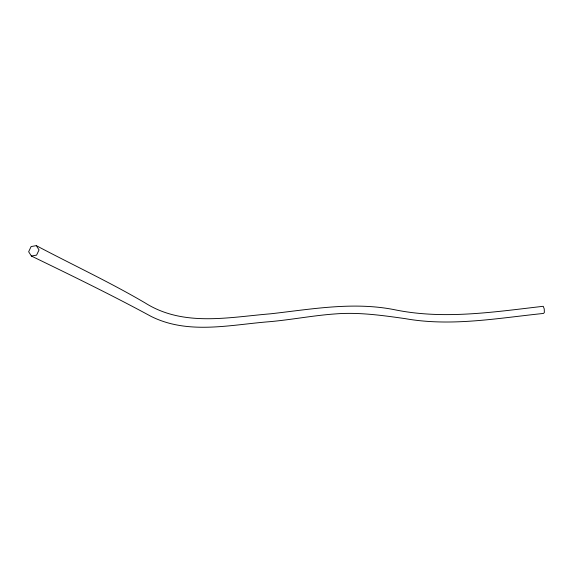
<?xml version="1.0" encoding="UTF-8"?>
<svg xmlns="http://www.w3.org/2000/svg" width="573" height="573" viewBox="0 0 573 573"><rect width="100%" height="100%" fill="white"/><g stroke="black" fill="none" stroke-linecap="round" stroke-linejoin="round"><path stroke-width="0.86" d="M36.292 245.645L31.1 246.569L28.65 251.755L31.386 256.038C71.596 275.549 111.785 295.066 151.064 316.382C188.316 335.012 230.339 324.719 269.718 321.682C291.628 319.72 313.281 315.479 335.241 313.925C358.691 312.041 382.062 315.365 405.226 318.638C451.245 326.825 497.6 318.151 543.455 313.445L544.35 312.536L544.243 308.954L543.247 306.297C494.005 311.941 444.046 319.856 394.768 309.764C353.462 301.491 311.791 309.176 270.614 313.803C228.455 317.256 183.396 327.111 145.084 302.902C109.715 282.138 72.52 264.812 36.292 245.645L39.043 249.914L36.593 255.121L31.386 256.038"/></g></svg>
